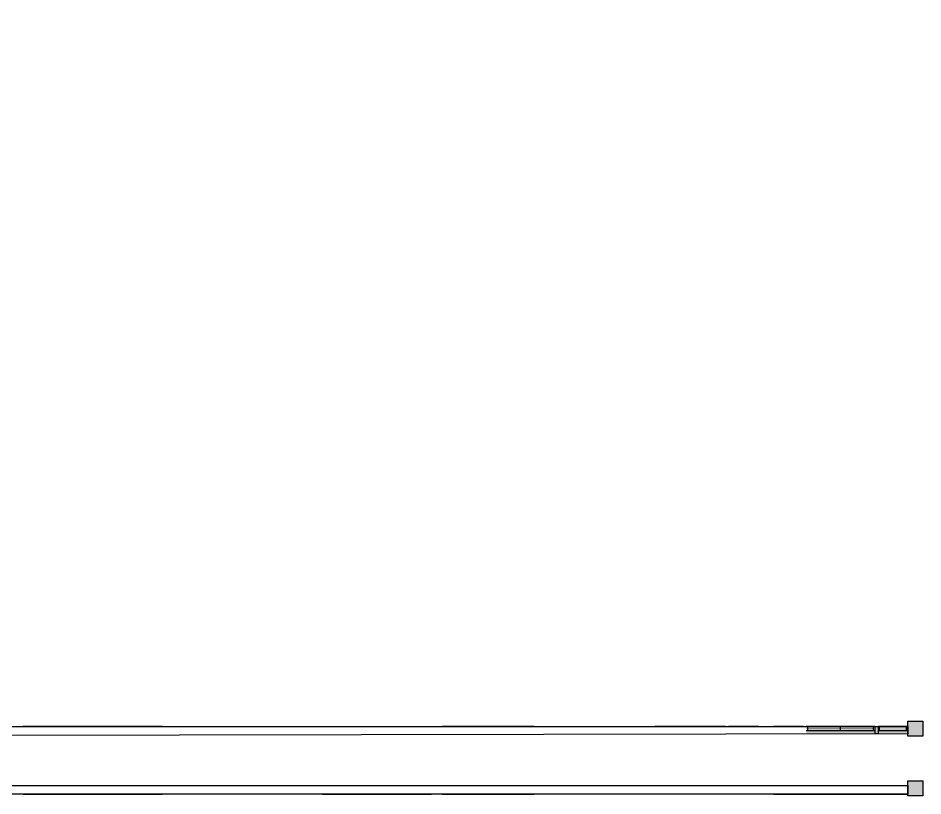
# Model space of a CAD drawing. Extents: x 2055088 to 5853062, y -2352335 to -769574.
# Drawn here: x 2085988 to 2116238, y -840674 to -814674 of the extents above; entities that cross this region are included whole.
import ezdxf

# ---------------------------------------------------------------- set-up
doc = ezdxf.new("R2010")
doc.units = 0
doc.header["$LTSCALE"] = 12
doc.header["$MEASUREMENT"] = 0
for name, color, linetype in [('COL', 3, 'CONTINUOUS'), ('LINE', 7, 'CONTINUOUS'), ('partition', 7, 'CONTINUOUS'), ('WALL', 2, 'CONTINUOUS'), ('WIN', 5, 'CONTINUOUS')]:
    doc.layers.add(name, color=color, linetype=linetype)

msp = doc.modelspace()

# ---------------------------------------------------------------- hatches: boundary and pattern name
at = {"layer": 'partition', "linetype": 'Continuous', "true_color": 0x000000}
h = msp.add_hatch(color=18, dxfattribs=at)
h.dxf.hatch_style = 1
h.paths.add_polyline_path([(2075663.2, -814674.1), (2075563.2, -814674.1), (2075563.2, -814999.1), (2075663.2, -814999.1)])
h.paths.add_polyline_path([(2075563.2, -814674.1), (2075413.2, -814674.1), (2075413.2, -814999.1), (2075563.2, -814999.1)])
h.paths.add_polyline_path([(2075663.2, -814999.1), (2075413.2, -814999.1), (2075413.2, -815099.1), (2075663.2, -815099.1)])
h.paths.add_polyline_path([(2075738.2, -838174.1), (2074988.2, -838174.1), (2074988.2, -838499.1), (2075238.2, -838499.1), (2075238.2, -838674.1), (2075738.2, -838674.1)])
h.paths.add_polyline_path([(2075663.2, -815099.1), (2075413.2, -815099.1), (2075413.2, -838174.1), (2075663.2, -838174.1)])
h.paths.add_polyline_path([(2116238.2, -838174.1), (2115738.2, -838174.1), (2115738.2, -838674.1), (2116238.2, -838674.1)])
h.paths.add_polyline_path([(2115688.2, -838349.1), (2114788.2, -838349.1), (2114788.2, -838499.1), (2115688.2, -838499.1)])
h.paths.add_polyline_path([(2115738.2, -838499.1), (2114738.2, -838499.1), (2114738.2, -838599.1), (2115738.2, -838599.1)])
h.paths.add_polyline_path([(2114738.2, -838349.1), (2114638.2, -838349.1), (2114638.2, -838599.1), (2114738.2, -838599.1)])
h.paths.add_polyline_path([(2114788.2, -838349.1), (2114738.2, -838349.1), (2114738.2, -838499.1), (2114788.2, -838499.1)])
h.paths.add_polyline_path([(2114638.2, -838349.1), (2114588.2, -838349.1), (2114588.2, -838499.1), (2114638.2, -838499.1)])
h.paths.add_polyline_path([(2114588.2, -838349.1), (2113488.2, -838349.1), (2113488.2, -838424.1), (2114588.2, -838424.1)])
h.paths.add_polyline_path([(2114638.2, -838499.1), (2114588.2, -838499.1), (2112338.2, -838499.1), (2112338.2, -838599.1), (2114638.2, -838599.1)])
h = msp.add_hatch(color=18, dxfattribs=at)
h.dxf.hatch_style = 1
h.paths.add_polyline_path([(2115738.2, -838349.1), (2115688.2, -838349.1), (2115688.2, -838499.1), (2115738.2, -838499.1)])
h.paths.add_polyline_path([(2114588.2, -838424.1), (2113488.2, -838424.1), (2113488.2, -838499.1), (2114588.2, -838499.1)])
h.paths.add_polyline_path([(2113488.2, -838349.1), (2112388.2, -838349.1), (2112388.2, -838424.1), (2113488.2, -838424.1)])
h.paths.add_polyline_path([(2113488.2, -838424.1), (2112388.2, -838424.1), (2112388.2, -838499.1), (2113488.2, -838499.1)])
h.paths.add_polyline_path([(2112388.2, -838424.1), (2112388.2, -838349.1), (2112338.2, -838349.1), (2112338.2, -838499.1), (2112388.2, -838499.1)])
h = msp.add_hatch(color=18, dxfattribs=at)
h.dxf.hatch_style = 1
h.paths.add_polyline_path([(2116238.2, -840174.1), (2115738.2, -840174.1), (2115738.2, -840674.1), (2116238.2, -840674.1)])

# ---------------------------------------------------------------- linework, layer by layer
at = {"layer": 'COL', "color": 18, "true_color": 0x000000}
for points in [[(2115738.2, -838174.1), (2116238.2, -838174.1), (2116238.2, -838674.1), (2115738.2, -838674.1)], [(2115738.2, -840174.1), (2116238.2, -840174.1), (2116238.2, -840674.1), (2115738.2, -840674.1)]]:
    msp.add_lwpolyline(points, close=True, dxfattribs=at)
at = {"layer": 'LINE', "color": 18, "linetype": 'Continuous', "true_color": 0x000000}
for p, q in [((2086163.2, -840617.1, 0), (2090813.2, -840617.1)), ((2095813.2, -840617.1, 0), (2091163.2, -840617.1)), ((2096163.2, -840617.1, 0), (2099813.2, -840617.1, 0)), ((2100163.2, -840617.1, 0), (2103238.2, -840617.1, 0)), ((2110738.2, -840617.1, 0), (2103738.2, -840617.1, 0)), ((2111238.2, -840617.1, 0), (2115738.2, -840617.1))]:
    msp.add_line(p, q, dxfattribs=at)
at = {"layer": 'partition', "color": 18, "linetype": 'Continuous', "true_color": 0x000000}
for p, q in [((2075738.2, -838349.1), (2115738.2, -838349.1)), ((2115738.2, -838349.1), (2115738.2, -838599.1)), ((2115738.2, -838599.1), (2075738.2, -838674.1)), ((2070738.2, -840324.1), (2115738.2, -840324.1)), ((2115738.2, -840324.1), (2115738.2, -840617.1)), ((2115738.2, -840617.1), (2070238.2, -840617.1))]:
    msp.add_line(p, q, dxfattribs=at)
at = {"layer": 'WALL', "color": 18, "true_color": 0x000000}
for p, q in [((2090813.2, -838349.1), (2086163.2, -838349.1)), ((2091163.2, -838349.1), (2095813.2, -838349.1)), ((2096163.2, -838349.1), (2099813.2, -838349.1)), ((2103238.2, -838349.1), (2100163.2, -838349.1))]:
    msp.add_line(p, q, dxfattribs=at)
msp.add_lwpolyline([(2114638.2, -838599.1), (2114638.2, -838349.1), (2114738.2, -838349.1), (2114738.2, -838599.1)], close=True, dxfattribs=at)
at = {"layer": 'WIN', "color": 18, "true_color": 0x000000}
for p, q in [((2103738.2, -838349.1), (2104688.2, -838349.1)), ((2104788.2, -838349.1), (2107188.2, -838349.1)), ((2109638.2, -838349.1), (2107288.2, -838349.1)), ((2110738.2, -838349.1), (2109738.2, -838349.1)), ((2112238.2, -838349.1), (2111238.2, -838349.1)), ((2114638.2, -838349.1), (2112338.2, -838349.1)), ((2114638.2, -838499.1), (2112338.2, -838499.1)), ((2112388.2, -838499.1), (2112388.2, -838349.1)), ((2113488.2, -838499.1), (2113488.2, -838349.1)), ((2114588.2, -838499.1), (2114588.2, -838349.1)), ((2115738.2, -838349.1), (2114738.2, -838349.1)), ((2115738.2, -838499.1), (2114738.2, -838499.1)), ((2114788.2, -838499.1), (2114788.2, -838349.1)), ((2115688.2, -838499.1), (2115688.2, -838349.1))]:
    msp.add_line(p, q, dxfattribs=at)
at = {"layer": 'WIN', "color": 18, "true_color": 0x000000, "const_width": 10, "flags": 128}
msp.add_lwpolyline([(2114588.2, -838424.1), (2112388.2, -838424.1)], dxfattribs=at)

doc.saveas('drawing.dxf')
